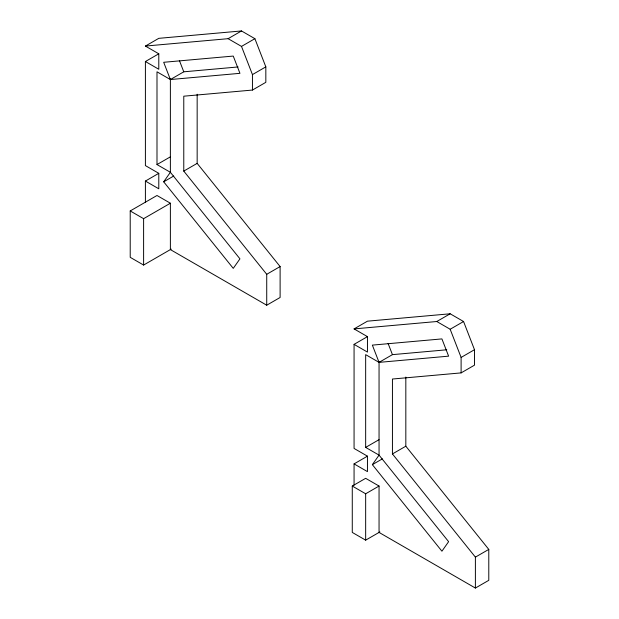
<?xml version="1.0" encoding="UTF-8"?>
<svg xmlns="http://www.w3.org/2000/svg" width="619" height="619" viewBox="0 0 619 619"><rect width="100%" height="100%" fill="white"/><g stroke="black" fill="none" stroke-linecap="round" stroke-linejoin="round"><path stroke-width="0.93" d="M238.091 66.96L183.773 71.812L170.38 79.541L163.687 62.287L233.255 56.074L239.948 73.328L170.38 79.541L156.994 71.812L156.994 164.569L170.38 172.299L239.948 258.835L233.255 268.36L163.687 181.816L170.38 172.299L170.38 78.574M446.756 349.789L392.438 354.641L379.052 362.37L372.359 345.116L441.92 338.903L448.62 356.157L379.052 362.37L365.659 354.641L365.659 447.398L379.052 455.127L448.62 541.671L441.92 551.196L372.359 464.652L379.052 455.127L379.052 361.403M145.403 202.32L145.403 181.058L158.789 188.787L158.789 173.328L145.403 165.598L145.403 61.529L158.789 69.258L158.789 53.799L145.403 46.069L158.789 38.339L241.503 30.95L254.889 38.68L265.83 66.867L265.83 82.327L252.444 90.057L183.773 96.193L183.773 171.099L266.727 274.294L266.727 305.213L280.113 297.484L280.113 266.565L197.159 163.37L197.159 94.227M145.403 61.529L158.789 53.799M145.403 46.069L228.117 38.68L241.503 30.95M228.117 38.68L241.503 46.41L254.889 38.68M252.444 90.057L252.444 74.597L265.83 66.867M156.994 164.569L170.38 156.839M145.403 181.058L158.789 173.328M163.687 181.816L173.73 176.02M183.773 171.099L197.159 163.37M171.215 249.109L143.608 265.056L130.214 257.326L130.214 210.947L156.994 195.488L170.38 203.218L170.38 249.596L266.727 305.213M130.214 210.947L143.608 218.677L170.38 203.218M266.727 274.294L280.113 266.565M354.068 485.149L354.068 463.894L367.454 471.624L367.454 456.164L354.068 448.435L354.068 344.357L367.454 352.087L367.454 336.628L354.068 328.906L367.454 321.176L450.168 313.787L463.561 321.516L474.494 349.704L474.494 365.164L461.109 372.893L392.438 379.029L392.438 453.936L475.392 557.131L475.392 588.05L488.786 580.32L488.786 549.401L405.824 446.206L405.824 377.056M354.068 344.357L367.454 336.635M354.068 328.906L436.782 321.516L450.168 313.787M436.782 321.516L450.168 329.246L463.561 321.516M461.109 372.893L461.109 357.434L474.494 349.704M365.659 447.398L379.052 439.668M354.068 463.894L367.454 456.164M372.359 464.652L382.395 458.857M392.438 453.936L405.824 446.206M379.888 531.945L365.659 540.155L352.273 532.425L352.273 486.047L365.659 478.317L379.052 486.047L379.052 532.425L475.392 588.05M352.273 486.047L365.659 493.776L379.052 486.047M475.392 557.131L488.786 549.401M450.168 329.246L461.109 357.434M388.09 343.429L392.438 354.641M241.503 46.41L252.444 74.597M179.417 60.592L183.773 71.812M365.659 493.776L365.659 540.155M143.608 218.677L143.608 265.056"/></g></svg>
